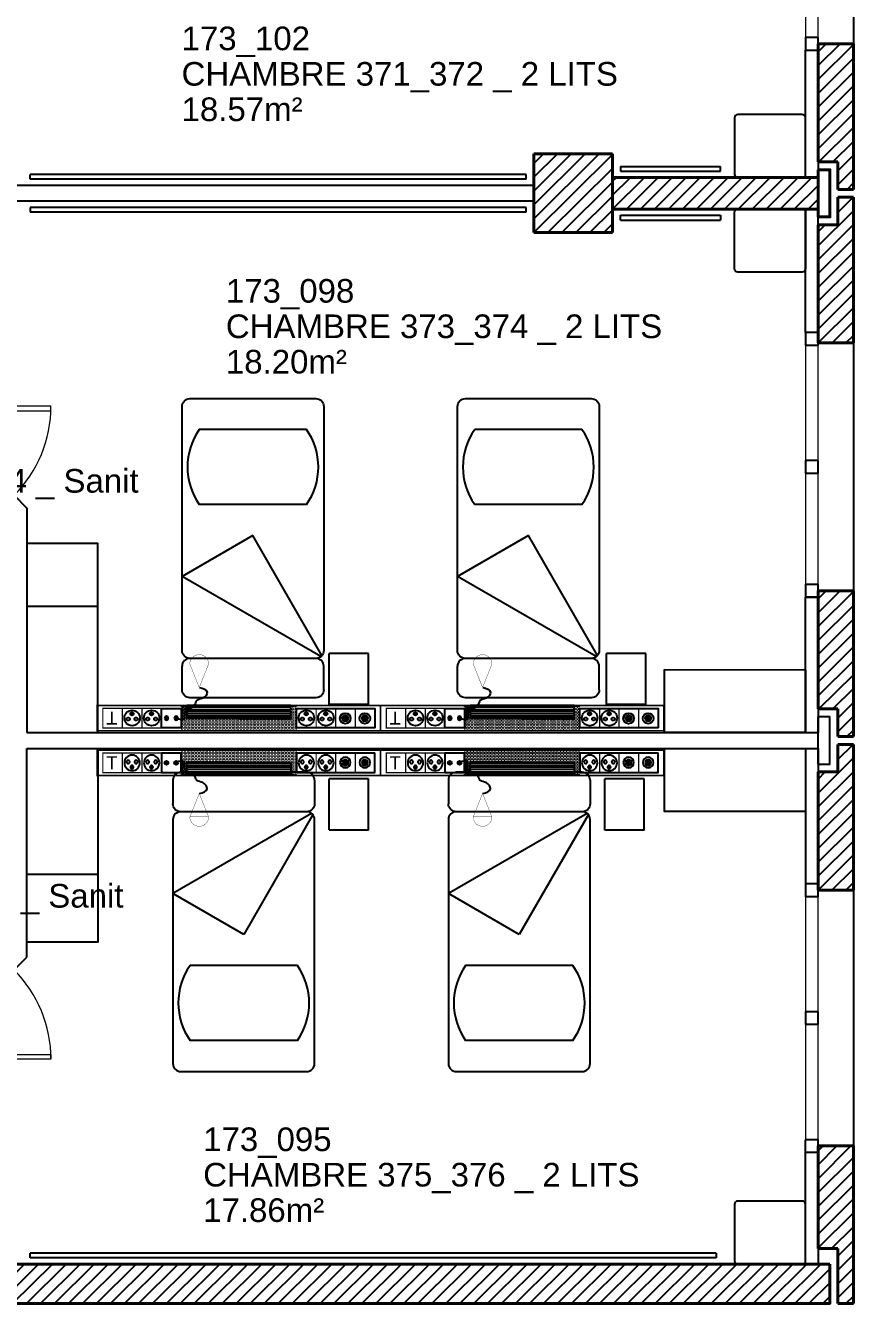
# Model space of a CAD drawing. Header units: metres. Extents: x 143.8 to 210.8, y 45.3 to 115.9.
# Drawn here: x 170.72 to 175.98, y 92.7 to 100.81 of the extents above; entities that cross this region are included whole.
import ezdxf

# ---------------------------------------------------------------- set-up
doc = ezdxf.new("R2010")
doc.units = ezdxf.units.M
doc.header["$LTSCALE"] = 0.6
doc.header["$MEASUREMENT"] = 0
doc.linetypes.add('CONTINU', pattern=[0])
doc.linetypes.add('HIDDEN2', pattern=[0.1875, 0.125, -0.0625])
doc.layers.get('0').update_dxf_attribs({"linetype": 'CONTINUOUS'})
for name, color, linetype in [('009 main courant', 181, 'CONTINUOUS'), ('400 Lits', 150, 'CONTINUOUS'), ('A_EQMP', 142, 'CONTINUOUS'), ('A_Etiqu_Local', 8, 'CONTINUOUS'), ('A_HACH_STRUC', 7, 'CONTINUOUS'), ('A_MUR_CLOIS', 8, 'CONTINU'), ('A_MURS_ALÈG', 7, 'CONTINU')]:
    doc.layers.add(name, color=color, linetype=linetype)
for name, color, linetype, lineweight in [('A_CHASS', 4, 'CONTINU', 0), ('A_MURS_STRU', 7, 'CONTINU', 40), ('A_PORTE', 8, 'CONTINU', 0)]:
    doc.layers.add(name, color=color, linetype=linetype, lineweight=lineweight)
doc.styles.add('Attribut', font='arial.ttf')
pattern_1 = [(0, (-148.712983, -85.579135), (0.0046875, 0.009375), [0, -0.009375])]

# ---------------------------------------------------------------- blocks, each defined once
blk = doc.blocks.new('TIRETTE-LIT')
at = {"layer": 'A_EQMP'}
h = blk.add_hatch(color=256, dxfattribs=at)
h.paths.add_polyline_path([(8.95, 3.75, 1), (6.05, 3.75, 1)])
h.paths.add_polyline_path([(6.05, -3.75, 1), (8.95, -3.75, 1)])
for p, q in [((0, 7.5), (0, -7.5)), ((15, 7.5), (0, 7.5)), ((15, -7.5), (15, 7.5)), ((0, -7.5), (15, -7.5))]:
    blk.add_line(p, q, dxfattribs=at)
at = {"layer": 'A_EQMP', "const_width": 0.24}
for points in [[(31.04, 21.42), (49.04, 28.62)], [(31.04, 21.42), (49.04, 14.22)], [(49.04, 28.62), (49.04, 14.22)]]:
    blk.add_lwpolyline(points, dxfattribs=at)
for points in [[(49.04, 14.22, 1), (49.04, 28.62, 1)], [(49.04, 27.42, 1.477033), (49.04, 27.42)]]:
    blk.add_lwpolyline(points, format="xyb", dxfattribs=at)
at = {"layer": 'A_EQMP'}
for centre in [(7.5, 3.75), (7.5, -3.75)]:
    blk.add_circle(centre, 1.45, dxfattribs=at)
blk.add_spline([(31.1, 21.54), (27.52, 27.45), (22.69, 24.22), (21.08, 19.57), (16.82, 17.32), (12.68, 10.42), (6.83, 9.91), (7.17, 3.87)], degree=3, dxfattribs=at)
blk = doc.blocks.new('A$C01C47C35')
at = {"layer": 'A_EQMP', "linetype": 'HIDDEN2'}
for points in [[(0.1237, 0.4052, 1), (0.0853, 0.4052, 1)], [(0.2478, 0.4052, 1), (0.2095, 0.4052, 1)], [(0.3424, 0.3767, 1), (0.3629, 0.3767, 1)], [(0.4665, 0.3767, 1), (0.487, 0.3767, 1)], [(1.4493, 0.3767, 1), (1.4697, 0.3767, 1)], [(1.5734, 0.3767, 1), (1.5939, 0.3767, 1)]]:
    blk.add_hatch(color=256, dxfattribs=at).paths.add_polyline_path(points)
at = {"layer": 'A_EQMP', "linetype": 'Continuous'}
h = blk.add_hatch(dxfattribs=at)
h.set_pattern_fill('DOTS', color=256, scale=0.15, style=0)
h.set_pattern_definition(pattern_1)
edge = h.paths.add_edge_path()
edge.add_line((1.2716, 0.4664), (1.2726, 0.4664))
edge.add_line((1.2726, 0.4664), (1.2726, 0.4839))
edge.add_line((1.2726, 0.4839), (0.5387, 0.4839))
edge.add_line((0.5387, 0.4839), (0.5387, 0.3239))
edge.add_line((0.5387, 0.3239), (0.574, 0.3239))
edge.add_line((0.574, 0.3239), (0.574, 0.4066))
edge.add_line((0.574, 0.4066), (0.905, 0.4066))
edge.add_line((0.905, 0.4066), (1.236, 0.4066))
edge.add_line((1.236, 0.4066), (1.236, 0.3499))
edge.add_spline(control_points=[(1.236, 0.3499), (1.2411, 0.3527), (1.2564, 0.3661), (1.2412, 0.4135), (1.2624, 0.4158), (1.2716, 0.4145)], knot_values=[28.337457, 28.337457, 28.337457, 28.337457, 30.502349, 36.382785, 39.476515, 39.476515, 39.476515, 39.476515], degree=3, periodic=0)
edge.add_line((1.2716, 0.4145), (1.2716, 0.4664))
at = {"layer": 'A_EQMP'}
h = blk.add_hatch(dxfattribs=at)
h.set_pattern_fill('PLASTI', color=1, scale=0.16551, style=0)
h.set_pattern_definition([(360, (-8.3594, 6.80946), (1e-17, 0.04137741), []), (360, (-8.3594, 6.81463), (1e-17, 0.04137741), []), (360, (-8.3594, 6.819804), (1e-17, 0.04137741), []), (360, (-8.3594, 6.83532), (1e-17, 0.04137741), [])])
h.paths.add_polyline_path([(1.236, 0.3239), (1.236, 0.4066), (0.905, 0.4066), (0.574, 0.4066), (0.574, 0.3239)])
at = {"layer": 'A_EQMP', "linetype": 'Continuous'}
h = blk.add_hatch(dxfattribs=at)
h.set_pattern_fill('DOTS', color=256, scale=0.15, style=0)
h.set_pattern_definition(pattern_1)
edge = h.paths.add_edge_path()
edge.add_spline(control_points=[(1.2716, 0.4145), (1.2624, 0.4158), (1.2412, 0.4135), (1.2564, 0.3661), (1.2411, 0.3527), (1.236, 0.3499)], knot_values=[28.337457, 28.337457, 28.337457, 28.337457, 31.431187, 37.311623, 39.476515, 39.476515, 39.476515, 39.476515], degree=3, periodic=0)
edge.add_line((1.236, 0.3499), (1.236, 0.3239))
edge.add_line((1.236, 0.3239), (1.2739, 0.3239))
edge.add_line((1.2739, 0.3239), (1.2739, 0.3423))
edge.add_line((1.2739, 0.3423), (1.2722, 0.3423))
edge.add_line((1.2722, 0.3423), (1.2722, 0.3423))
edge.add_line((1.2722, 0.3423), (1.2716, 0.3423))
edge.add_line((1.2716, 0.3423), (1.2716, 0.4145))
at = {"layer": 'A_EQMP'}
for p, q in [((0.574, 0.4066), (0.574, 0.3239)), ((0.905, 0.4066), (0.574, 0.4066)), ((0.905, 0.4066), (1.236, 0.4066)), ((1.236, 0.3239), (1.236, 0.4066)), ((0.574, 0.3239), (1.236, 0.3239))]:
    blk.add_line(p, q, dxfattribs=at)
for points, const_width in [([(1.805, 0.3239), (1.805, 0.4839), (0.005, 0.4839), (0.005, 0.3239)], 0.01), ([(0.5378, 0.3423), (0.5378, 0.4664), (0.0412, 0.4664), (0.0412, 0.3423)], 0.00828), ([(1.7688, 0.3423), (1.7688, 0.4664), (1.2722, 0.4664), (1.2722, 0.3423)], 0.00828)]:
    blk.add_lwpolyline(points, close=True, dxfattribs=dict(at, const_width=const_width))
at = {"layer": 'A_EQMP', "linetype": 'Continuous'}
blk.add_lwpolyline([(0.0412, 0.4664), (0.5378, 0.4664), (0.5378, 0.3423), (0.0412, 0.3423)], close=True, dxfattribs=at)
at = {"layer": 'A_EQMP', "const_width": 0.00828}
for points in [[(0.1654, 0.4664), (0.1654, 0.3423)], [(0.2895, 0.4664), (0.2895, 0.3423)], [(0.2895, 0.4664), (0.2895, 0.3423)], [(0.4136, 0.4664), (0.4136, 0.3423)], [(1.3964, 0.4664), (1.3964, 0.3423)], [(1.5205, 0.4664), (1.5205, 0.3423)], [(1.6446, 0.4664), (1.6446, 0.3423)], [(1.7688, 0.4664), (1.7688, 0.3423)]]:
    blk.add_lwpolyline(points, dxfattribs=at)
at = {"layer": 'A_EQMP'}
for centre, radius in [((0.1045, 0.4058), 0.0338), ((0.1045, 0.4052), 0.0192), ((0.2286, 0.4058), 0.0338), ((0.2286, 0.4052), 0.0192), ((0.3517, 0.4036), 0.0493), ((0.4759, 0.4036), 0.0493), ((1.4586, 0.4036), 0.0493), ((1.5827, 0.4036), 0.0493)]:
    blk.add_circle(centre, radius, dxfattribs=at)
at = {"layer": 'A_EQMP', "linetype": 'HIDDEN2'}
for centre in [(0.3265, 0.41), (0.3769, 0.41), (0.4506, 0.41), (0.5011, 0.41), (1.4334, 0.41), (1.4838, 0.41), (1.5575, 0.41), (1.6079, 0.41), (0.3526, 0.3767), (0.4768, 0.3767), (1.4595, 0.3767), (1.5836, 0.3767)]:
    blk.add_circle(centre, 0.0102, dxfattribs=at)
at = {"layer": 'A_EQMP', "linetype": 'HIDDEN2', "xscale": -0.00827548159, "yscale": 0.00827548159, "zscale": 0.00827548159, "rotation": 90}
blk.add_blockref('TIRETTE-LIT', (1.3337, 0.4664), dxfattribs=at)
at = {"layer": 'A_EQMP', "linetype": 'HIDDEN2', "insert": (1.6759, 0.4453), "char_height": 0.082755, "width": 0.124132, "attachment_point": 1}
blk.add_mtext('\\fArial|b0|i0|c0|p34;T', dxfattribs=at)
blk = doc.blocks.new('A_Etiqu_Local')
at = {"style": 'Attribut', "flags": 1}
for tag, p in [('CODE_HOPITAL', (-0.4463, 1.632)), ('CODE_SITE', (-0.4463, 1.407)), ('CODE_BATIMENT', (-0.4463, 1.182)), ('CODE_SECTEUR', (-0.4463, 0.957)), ('CODE_ETAGE', (-0.4463, 0.732)), ('NOM_NORMALISE', (-0.4463, -0.843)), ('SECTEUR_ACTIVITE', (-0.4463, -1.068)), ('SOUS_SECTEUR_ACTIVITE', (-0.4463, -1.293)), ('VOLUME', (-0.4463, -1.518)), ('SERVICE', (-0.4463, -1.743)), ('CODE_UG', (-0.4463, -1.968)), ('CODE_UA', (-0.4463, -2.193)), ('CODE_POLE', (-0.4463, -2.418)), ('OCCUPANT_EXTERNE', (-0.4463, -2.643)), ('DISPONIBILITE', (-0.4463, -2.868)), ('ACCES_HANDICAPES', (-0.4463, -3.093)), ('NATURE_SOL', (-0.4463, -3.318)), ('RISQUE_LABORATOIRE', (-0.4463, -3.543)), ('AMIANTE', (-0.4463, -3.768))]:
    blk.add_attdef(tag, p, '', height=0.15, dxfattribs=at)
at = {"layer": 'A_Etiqu_Local', "style": 'Attribut'}
for tag, p in [('CODE_PIECE', (-0.4463, 0.282)), ('NOM_USAGE', (-0.4463, 0.057)), ('SURFACE', (-0.4463, -0.168))]:
    blk.add_attdef(tag, p, '', height=0.15, dxfattribs=at)
blk = doc.blocks.new('BROCA2-G776')
at = {"layer": '400 Lits', "linetype": 'Continuous'}
for p, q in [((27.250032, 51.979797), (26.800032, 51.719986)), ((27.689146, 51.219227), (27.250032, 51.979797)), ((27.681177, 51.211258), (26.800032, 51.719986)), ((26.800032, 51.000374), (26.800032, 51.150368)), ((27.650034, 51.200371), (26.850031, 51.200371)), ((27.700033, 51.000374), (27.700033, 51.150368))]:
    blk.add_line(p, q, dxfattribs=at)
for points in [[(26.800032, 51.250099), (26.800032, 52.800369, -0.414213), (26.850031, 52.850369), (27.650034, 52.850372, -0.414214), (27.700034, 52.800369), (27.700033, 51.250099)], [(27.700033, 51.250374, -0.414213), (27.650034, 51.200374), (26.850031, 51.200371, -0.414214), (26.800031, 51.250374)], [(27.700033, 51.150368, 0.414214), (27.650034, 51.200368), (26.850031, 51.200371, 0.414214), (26.800031, 51.150368)], [(27.700033, 51.000374, -0.414213), (27.650034, 50.950374), (26.850031, 50.950371, -0.414214), (26.800031, 51.000374)]]:
    blk.add_lwpolyline(points, format="xyb", dxfattribs=at)
blk = doc.blocks.new('BROCA2-G777')
at = {"layer": '400 Lits', "linetype": 'Continuous'}
for p, q in [((26.800032, 50.650494), (26.800032, 50.5005)), ((27.700033, 50.650494), (27.700033, 50.5005)), ((27.681177, 50.43961), (26.800032, 49.930882)), ((27.650034, 50.450497), (26.850031, 50.450497)), ((27.689146, 50.431641), (27.250032, 49.67107)), ((27.250032, 49.67107), (26.800032, 49.930882))]:
    blk.add_line(p, q, dxfattribs=at)
for points in [[(27.700033, 50.650494, 0.414214), (27.650034, 50.700494), (26.850031, 50.700497, 0.414214), (26.800031, 50.650494)], [(27.700033, 50.5005, -0.414213), (27.650034, 50.4505), (26.850031, 50.450497, -0.414214), (26.800031, 50.5005)], [(27.700033, 50.400494, 0.414214), (27.650034, 50.450494), (26.850031, 50.450497, 0.414214), (26.800031, 50.400494)], [(26.800032, 50.400768), (26.800032, 48.850498, 0.414213), (26.850031, 48.800498), (27.650034, 48.800495, 0.414213), (27.700034, 48.850498), (27.700033, 50.400768)]]:
    blk.add_lwpolyline(points, format="xyb", dxfattribs=at)
blk = doc.blocks.new('BROCA2-G782')
at = {"layer": '400 Lits', "linetype": 'Continuous'}
for p, q in [((29.000032, 51.979797), (28.550032, 51.719986)), ((29.439146, 51.219227), (29.000032, 51.979797)), ((29.431177, 51.211258), (28.550032, 51.719986)), ((28.550032, 51.000374), (28.550032, 51.150368)), ((29.400034, 51.200371), (28.600031, 51.200371)), ((29.450033, 51.000374), (29.450033, 51.150368))]:
    blk.add_line(p, q, dxfattribs=at)
for points in [[(28.550032, 51.250099), (28.550032, 52.800369, -0.414213), (28.600031, 52.850369), (29.400034, 52.850372, -0.414214), (29.450034, 52.800369), (29.450033, 51.250099)], [(29.450033, 51.250374, -0.414213), (29.400034, 51.200374), (28.600031, 51.200371, -0.414214), (28.550031, 51.250374)], [(29.450033, 51.150368, 0.414214), (29.400034, 51.200368), (28.600031, 51.200371, 0.414214), (28.550031, 51.150368)], [(29.450033, 51.000374, -0.414213), (29.400034, 50.950374), (28.600031, 50.950371, -0.414214), (28.550031, 51.000374)]]:
    blk.add_lwpolyline(points, format="xyb", dxfattribs=at)
blk = doc.blocks.new('BROCA2-G785')
at = {"layer": '400 Lits', "linetype": 'Continuous'}
for p, q in [((28.550032, 50.650494), (28.550032, 50.5005)), ((29.450033, 50.650494), (29.450033, 50.5005)), ((29.431177, 50.43961), (28.550032, 49.930882)), ((29.400034, 50.450497), (28.600031, 50.450497)), ((29.439146, 50.431641), (29.000032, 49.67107)), ((29.000032, 49.67107), (28.550032, 49.930882))]:
    blk.add_line(p, q, dxfattribs=at)
for points in [[(29.450033, 50.650494, 0.414214), (29.400034, 50.700494), (28.600031, 50.700497, 0.414214), (28.550031, 50.650494)], [(29.450033, 50.5005, -0.414213), (29.400034, 50.4505), (28.600031, 50.450497, -0.414214), (28.550031, 50.5005)], [(29.450033, 50.400494, 0.414214), (29.400034, 50.450494), (28.600031, 50.450497, 0.414214), (28.550031, 50.400494)], [(28.550032, 50.400768), (28.550032, 48.850498, 0.414213), (28.600031, 48.800498), (29.400034, 48.800495, 0.414213), (29.450034, 48.850498), (29.450033, 50.400768)]]:
    blk.add_lwpolyline(points, format="xyb", dxfattribs=at)
blk = doc.blocks.new('BROCA2-G904')
at = {"layer": '400 Lits', "linetype": 'Continuous'}
for p, q in [((29.340822, 67.299042), (28.659243, 67.299042)), ((29.340822, 66.821945), (28.659243, 66.821945))]:
    blk.add_line(p, q, dxfattribs=at)
for start, end in [(145.008072, 214.992089), (325.007448, 34.99223)]:
    blk.add_arc((29.000032, 67.060493), 0.415985, start, end, dxfattribs=at)

msp = doc.modelspace()

# ---------------------------------------------------------------- hatches: boundary and pattern name
at = {"layer": 'A_HACH_STRUC'}
h = msp.add_hatch(dxfattribs=at)
h.set_pattern_fill('ANSI31', color=8, scale=0.5, angle=359.76959, style=0)
h.set_pattern_definition([(44.7696, (175.75491, 98.796285), (-0.044016, 0.0443715), [])])
h.paths.add_polyline_path([(175.9799, 100.696), (175.7549, 100.696), (175.7549, 100.656), (175.7549, 100.656), (175.7549, 99.9462), (175.8799, 99.9462), (175.8799, 99.7712), (175.9799, 99.7712)])
h.paths.add_polyline_path([(175.9799, 99.7212), (175.8799, 99.7212), (175.8799, 99.5462), (175.7549, 99.5462), (175.7549, 98.7963), (175.9799, 98.7963)])
h = msp.add_hatch(dxfattribs=at)
h.set_pattern_fill('ANSI31', color=8, scale=0.5, angle=359.76959, style=0)
h.set_pattern_definition([(44.77, (173.94986, 99.496164), (-0.044016, 0.0443715), [])])
h.paths.add_polyline_path([(174.4499, 99.9962), (173.9499, 99.9962), (173.9499, 99.4962), (174.4499, 99.4962)])
h = msp.add_hatch(dxfattribs=at)
h.set_pattern_fill('ANSI31', color=8, scale=0.5, angle=359.76959, style=0)
h.set_pattern_definition([(44.7696, (174.44986, 99.64614), (-0.044016, 0.0443715), [])])
h.paths.add_polyline_path([(175.7549, 99.8462), (174.4499, 99.8462), (174.4499, 99.6461), (175.7549, 99.6461)])
h = msp.add_hatch(dxfattribs=at)
h.set_pattern_fill('ANSI31', color=8, scale=0.5, angle=359.76959, style=0)
h.set_pattern_definition([(44.7696, (175.75491, 95.32144), (-0.044016, 0.0443715), [])])
h.paths.add_polyline_path([(175.9799, 97.2212), (175.7549, 97.2212), (175.7549, 97.1812), (175.7549, 97.1812), (175.7549, 96.4713), (175.8799, 96.4713), (175.8799, 96.2963), (175.9799, 96.2963)])
h.paths.add_polyline_path([(175.9799, 96.2463), (175.8799, 96.2463), (175.8799, 96.0713), (175.7549, 96.0713), (175.7549, 95.3214), (175.9799, 95.3214)])
h = msp.add_hatch(dxfattribs=at)
h.set_pattern_fill('ANSI31', color=8, scale=0.5, angle=359.76959, style=0)
h.set_pattern_definition([(44.7696, (175.75491, 92.69613), (-0.044016, 0.0443715), [])])
h.paths.add_polyline_path([(175.9799, 93.696), (175.7549, 93.696), (175.7549, 93.0461), (175.8799, 93.0461), (175.8799, 92.6961), (175.9799, 92.6961)])
h = msp.add_hatch(dxfattribs=at)
h.set_pattern_fill('ANSI31', color=8, scale=0.5, angle=359.76959, style=0)
h.set_pattern_definition([(44.7696, (169.13012, 92.696184), (-0.0440161, 0.04437154), [])])
h.paths.add_polyline_path([(175.8299, 92.9462), (169.1301, 92.9462), (169.1301, 92.7712), (169.1901, 92.7712), (169.1901, 92.6962), (175.8299, 92.6962)])

# ---------------------------------------------------------------- linework, layer by layer
at = {"layer": '009 main courant', "color": 8, "linetype": 'Continuous'}
for p, q in [((174.4999, 99.9161), (174.4999, 99.8861)), ((174.4999, 99.9161), (175.1349, 99.9161)), ((175.1349, 99.8861), (175.1349, 99.9161)), ((173.8999, 99.8663), (170.7499, 99.8663)), ((170.7499, 99.8363), (170.7499, 99.8663)), ((173.8999, 99.8363), (170.7499, 99.8363)), ((173.8999, 99.8363), (173.8999, 99.8663)), ((174.4999, 99.8861), (175.1349, 99.8861)), ((173.8999, 99.6563), (170.7499, 99.6563)), ((170.7499, 99.6563), (170.7499, 99.6263)), ((173.8999, 99.6263), (173.8999, 99.6563)), ((173.8999, 99.6263), (170.7499, 99.6263)), ((174.4999, 99.5763), (174.4999, 99.6063)), ((174.4999, 99.6063), (175.1349, 99.6063)), ((174.4999, 99.5763), (175.1349, 99.5763)), ((175.1349, 99.6063), (175.1349, 99.5763)), ((175.107, 93.0162), (170.7499, 93.0162)), ((170.7499, 92.9862), (170.7499, 93.0162)), ((175.107, 93.0162), (175.107, 92.9862)), ((175.107, 92.9862), (170.7499, 92.9862))]:
    msp.add_line(p, q, dxfattribs=at)
at = {"layer": 'A_CHASS', "color": 8}
for p, q in [((175.6749, 102.3066), (175.6749, 100.7361)), ((175.7549, 100.7361), (175.7549, 102.3066)), ((175.6749, 98.7815), (175.6749, 97.2612)), ((175.7549, 97.2612), (175.7549, 98.7815)), ((175.6749, 95.2814), (175.6749, 93.736)), ((175.7549, 93.736), (175.7549, 95.2814))]:
    msp.add_line(p, q, dxfattribs=at)
at = {"layer": 'A_EQMP', "color": 8, "linetype": 'Continuous'}
for p, q in [((171.1799, 97.1213), (170.7299, 97.1213)), ((172.6499, 96.4995), (172.6499, 96.8247)), ((172.8999, 96.8247), (172.6499, 96.8247)), ((172.8999, 96.4995), (172.8999, 96.8247)), ((174.4106, 96.4995), (174.4106, 96.8247)), ((174.6606, 96.8247), (174.4106, 96.8247)), ((174.6606, 96.4995), (174.6606, 96.8247)), ((172.8999, 96.4995), (172.6499, 96.4995)), ((174.6606, 96.4995), (174.4106, 96.4995)), ((172.6499, 95.7031), (172.6499, 96.0283)), ((172.8999, 96.0277), (172.6499, 96.0277)), ((172.8999, 95.7026), (172.8999, 96.0277)), ((174.3999, 95.7026), (174.3999, 96.0277)), ((174.6499, 96.0277), (174.3999, 96.0277)), ((174.6499, 95.7026), (174.6499, 96.0277)), ((172.8999, 95.7026), (172.6499, 95.7026)), ((174.6499, 95.7026), (174.3999, 95.7026)), ((171.1799, 95.4212), (170.7299, 95.4212))]:
    msp.add_line(p, q, dxfattribs=at)
for points in [[(175.6749, 99.8462), (175.6749, 100.2262, 0.414214), (175.6549, 100.2462), (175.2449, 100.2462, 0.414214), (175.2249, 100.2262), (175.2249, 99.8662, 0.414213), (175.2449, 99.8462), (175.6749, 99.8462)], [(175.6749, 99.6462), (175.6749, 99.2662, -0.414214), (175.6549, 99.2462), (175.2449, 99.2462, -0.414214), (175.2249, 99.2662), (175.2249, 99.6262, -0.414213), (175.2449, 99.6462), (175.6749, 99.6462)], [(175.6749, 92.9462), (175.6749, 93.3262, 0.414214), (175.6549, 93.3462), (175.2449, 93.3462, 0.414214), (175.2249, 93.3262), (175.2249, 92.9662, 0.414213), (175.2449, 92.9462), (175.6749, 92.9462)]]:
    msp.add_lwpolyline(points, format="xyb", dxfattribs=at)
for points in [[(170.7299, 96.3213), (171.1799, 96.3213), (171.1799, 97.5213), (170.7299, 97.5213)], [(174.7799, 96.7211), (175.6749, 96.7209), (175.6749, 96.3209), (174.7799, 96.3211)], [(170.7299, 96.2212), (171.1799, 96.2212), (171.1799, 94.9905), (170.7299, 94.9905)], [(174.7799, 96.2212), (175.6749, 96.2207), (175.6749, 95.8207), (174.7799, 95.8212)]]:
    msp.add_lwpolyline(points, close=True, dxfattribs=at)
at = {"layer": 'A_MUR_CLOIS', "color": 8, "linetype": 'Continuous'}
for p, q in [((173.9499, 99.7965), (169.4999, 99.7965)), ((173.9499, 99.6961), (169.4999, 99.6961)), ((170.6477, 97.8284), (170.7299, 97.7462)), ((170.7299, 97.7462), (170.7299, 96.3213)), ((175.7549, 96.1213), (175.7549, 96.4213)), ((170.7299, 96.3213), (175.7549, 96.3213)), ((170.7299, 96.2213), (175.7549, 96.2213)), ((170.7299, 94.896), (170.7299, 96.2213)), ((170.6477, 94.8138), (170.7299, 94.896))]:
    msp.add_line(p, q, dxfattribs=at)
for points in [[(175.7549, 100.7361), (175.6749, 100.7361), (175.6749, 100.656), (175.7549, 100.656)], [(175.7549, 100.656), (175.7549, 99.8462), (175.6749, 99.8462), (175.6749, 100.656)], [(175.7549, 98.8615), (175.6749, 98.8615), (175.6749, 98.7815), (175.7549, 98.7815)], [(175.7549, 98.0487), (175.6749, 98.0487), (175.6749, 97.9687), (175.7549, 97.9687)], [(175.7549, 97.2612), (175.6749, 97.2612), (175.6749, 97.1812), (175.7549, 97.1812)], [(175.7549, 95.3614), (175.6749, 95.3614), (175.6749, 95.2814), (175.7549, 95.2814)], [(175.7549, 94.5487), (175.6749, 94.5487), (175.6749, 94.4687), (175.7549, 94.4687)]]:
    msp.add_lwpolyline(points, close=True, dxfattribs=at)
for points in [[(175.7549, 98.8615), (175.6749, 98.8615), (175.6749, 99.6461), (175.7549, 99.6461)], [(175.7549, 98.8615), (175.7549, 99.6461)], [(175.7549, 97.1812), (175.6749, 97.1812)], [(175.6749, 96.3213), (175.6749, 97.1812)], [(175.7549, 97.1812), (175.7549, 96.3213)], [(175.7549, 96.1213), (175.8299, 96.1213), (175.8299, 96.4213), (175.7549, 96.4213)], [(175.6749, 96.2213), (175.6749, 95.3614)], [(175.7549, 96.2213), (175.7549, 95.3614), (175.6749, 95.3614)], [(175.6749, 93.656), (175.7549, 93.656), (175.7549, 92.9462), (175.6749, 92.9462), (175.6749, 93.736)], [(175.7549, 93.656), (175.7549, 93.736), (175.6749, 93.736)]]:
    msp.add_lwpolyline(points, dxfattribs=at)
at = {"layer": 'A_MURS_ALÈG', "color": 8, "ltscale": 200}
for p, q in [((175.9799, 102.3466), (175.9799, 100.696)), ((175.9799, 98.7963), (175.9799, 97.2212)), ((175.9799, 95.3214), (175.9799, 93.696))]:
    msp.add_line(p, q, dxfattribs=at)
at = {"layer": 'A_MURS_STRU', "color": 8, "linetype": 'Continuous'}
for p, q in [((175.7549, 99.9462), (175.7549, 100.696)), ((175.9799, 100.696), (175.7549, 100.696)), ((175.9799, 99.7712), (175.9799, 100.696)), ((173.9499, 99.4962), (173.9499, 99.9962)), ((174.4499, 99.9962), (174.4499, 99.4962)), ((175.8799, 99.9462), (175.7549, 99.9462)), ((175.8799, 99.7712), (175.8799, 99.9462)), ((174.4499, 99.8462), (175.7549, 99.8462)), ((175.7549, 99.5962), (175.7549, 99.8962)), ((175.9799, 99.7712), (175.8799, 99.7712)), ((175.8799, 99.7212), (175.8799, 99.5462)), ((175.9799, 99.7212), (175.8799, 99.7212)), ((175.9799, 99.7212), (175.9799, 98.7963)), ((174.4499, 99.6461), (175.7549, 99.6461)), ((175.8799, 99.5462), (175.7549, 99.5462)), ((175.7549, 99.5462), (175.7549, 98.7963)), ((175.9799, 98.7963), (175.7549, 98.7963)), ((175.7549, 96.4713), (175.7549, 97.2212)), ((175.9799, 97.2212), (175.7549, 97.2212)), ((175.9799, 96.2963), (175.9799, 97.2212)), ((175.8799, 96.4713), (175.7549, 96.4713)), ((175.8799, 96.2963), (175.8799, 96.4713)), ((175.9799, 96.2963), (175.8799, 96.2963)), ((175.8799, 96.2463), (175.8799, 96.0713)), ((175.9799, 96.2463), (175.8799, 96.2463)), ((175.9799, 96.2463), (175.9799, 95.3214)), ((175.8799, 96.0713), (175.7549, 96.0713)), ((175.7549, 96.0713), (175.7549, 95.3214)), ((175.9799, 95.3214), (175.7549, 95.3214)), ((175.7549, 93.0461), (175.7549, 93.696)), ((175.9799, 93.696), (175.7549, 93.696)), ((175.9799, 92.6961), (175.9799, 93.696)), ((175.8799, 93.0461), (175.7549, 93.0461)), ((175.8799, 92.6961), (175.8799, 93.0461)), ((175.9799, 92.6961), (175.8799, 92.6961))]:
    msp.add_line(p, q, dxfattribs=at)
for points in [[(174.4499, 99.9962), (173.9499, 99.9962)], [(175.7549, 99.5962), (175.8299, 99.5962), (175.8299, 99.8962), (175.7549, 99.8962)], [(173.9499, 99.4962), (174.4499, 99.4962)], [(175.8299, 92.9462), (169.1301, 92.9462)], [(169.1301, 92.6962), (175.8299, 92.6962), (175.8299, 92.9462)]]:
    msp.add_lwpolyline(points, dxfattribs=at)
at = {"layer": 'A_PORTE', "color": 8, "linetype": 'Continuous'}
for points in [[(170.0821, 98.3641), (170.882, 98.3641), (170.882, 98.3941), (170.0821, 98.3941)], [(170.0821, 94.2781), (170.882, 94.2781), (170.882, 94.2481), (170.0821, 94.2481)]]:
    msp.add_lwpolyline(points, close=True, dxfattribs=at)
for centre, start, end in [((170.0821, 98.3941), 314.99994, 359.99998), ((170.0821, 94.2481), 359.99993, 44.99996)]:
    msp.add_arc(centre, 0.8, start, end, dxfattribs=at)

# ---------------------------------------------------------------- block references
at = {"layer": '400 Lits', "color": 8}
for name, p in [('BROCA2-G776', (144.9147, 45.5925)), ('BROCA2-G782', (144.9147, 45.5925)), ('BROCA2-G904', (143.1647, 30.9471)), ('BROCA2-G904', (144.9147, 30.9471)), ('BROCA2-G777', (144.8568, 45.3686)), ('BROCA2-G785', (144.8568, 45.3686)), ('BROCA2-G904', (143.1068, 27.5439)), ('BROCA2-G904', (144.8568, 27.5439))]:
    msp.add_blockref(name, p, dxfattribs=at)
at = {"layer": 'A_EQMP', "color": 8, "linetype": 'Continuous', "rotation": 180}
for p in [(172.9804, 96.8176), (174.7804, 96.8176)]:
    msp.add_blockref('A$C01C47C35', p, dxfattribs=at)
at = {"layer": 'A_EQMP', "color": 8, "linetype": 'Continuous', "xscale": -1}
for p in [(172.9804, 95.7252), (174.7804, 95.7252)]:
    msp.add_blockref('A$C01C47C35', p, dxfattribs=at)
at = {"layer": 'A_Etiqu_Local', "color": 8}
ref = msp.add_blockref('A_Etiqu_Local', (172.1582, 100.3729), dxfattribs=at)
ref.add_attrib('CODE_PIECE', '173_102', (171.7119, 100.6549), dxfattribs={"height": 0.15, "style": 'Attribut'})
ref.add_attrib('NOM_USAGE', 'CHAMBRE 371_372 _ 2 LITS', (171.7119, 100.4299), dxfattribs={"height": 0.15, "style": 'Attribut'})
ref.add_attrib('SURFACE', '18.57m²', (171.7119, 100.2049), dxfattribs={"height": 0.15, "style": 'Attribut'})
ref = msp.add_blockref('A_Etiqu_Local', (172.4397, 98.7698), dxfattribs=at)
ref.add_attrib('CODE_PIECE', '173_098', (171.9934, 99.0517), dxfattribs={"height": 0.15, "style": 'Attribut'})
ref.add_attrib('NOM_USAGE', 'CHAMBRE 373_374 _ 2 LITS', (171.9934, 98.8267), dxfattribs={"height": 0.15, "style": 'Attribut'})
ref.add_attrib('SURFACE', '18.20m²', (171.9934, 98.6017), dxfattribs={"height": 0.15, "style": 'Attribut'})
ref = msp.add_blockref('A_Etiqu_Local', (170.0332, 97.7881), dxfattribs=at)
ref.add_attrib('CODE_PIECE', '170_097', (169.5869, 98.0701), dxfattribs={"height": 0.15, "style": 'Attribut'})
ref.add_attrib('NOM_USAGE', 'Ch 373_374 _ Sanit', (169.5869, 97.8451), dxfattribs={"height": 0.15, "style": 'Attribut'})
ref.add_attrib('SURFACE', '2.47m²', (169.5869, 97.6201), dxfattribs={"height": 0.15, "style": 'Attribut'})
ref = msp.add_blockref('A_Etiqu_Local', (169.9369, 95.153), dxfattribs=at)
ref.add_attrib('CODE_PIECE', '170_095', (169.4906, 95.435), dxfattribs={"height": 0.15, "style": 'Attribut'})
ref.add_attrib('NOM_USAGE', 'Ch 375_376 _ Sanit', (169.4906, 95.21), dxfattribs={"height": 0.15, "style": 'Attribut'})
ref.add_attrib('SURFACE', '2.32m²', (169.4906, 94.985), dxfattribs={"height": 0.15, "style": 'Attribut'})
ref = msp.add_blockref('A_Etiqu_Local', (172.2953, 93.3817), dxfattribs=at)
ref.add_attrib('CODE_PIECE', '173_095', (171.849, 93.6637), dxfattribs={"height": 0.15, "style": 'Attribut'})
ref.add_attrib('NOM_USAGE', 'CHAMBRE 375_376 _ 2 LITS', (171.849, 93.4387), dxfattribs={"height": 0.15, "style": 'Attribut'})
ref.add_attrib('SURFACE', '17.86m²', (171.849, 93.2137), dxfattribs={"height": 0.15, "style": 'Attribut'})

doc.saveas('drawing.dxf')
